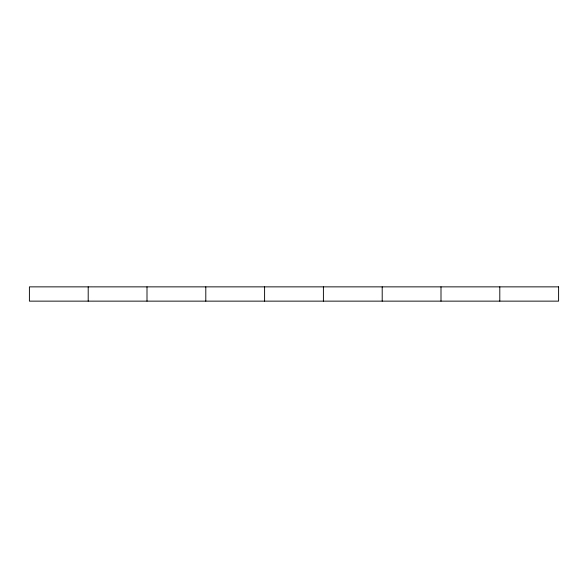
<?xml version="1.0" encoding="UTF-8"?>
<svg xmlns="http://www.w3.org/2000/svg" width="588" height="588" viewBox="0 0 588 588"><rect width="100%" height="100%" fill="white"/><g stroke="black" fill="none" stroke-linecap="round" stroke-linejoin="round"><path stroke-width="0.88" d="M499.8 286.863L499.8 301.137M441 286.863L441 301.137M382.2 286.863L382.2 301.137M323.4 286.863L323.4 301.137M264.6 286.863L264.6 301.137M205.8 286.863L205.8 301.137M147 286.863L147 301.137M88.2 286.863L88.2 301.137M558.6 286.863L29.4 286.863L29.4 301.137L558.6 301.137L558.6 286.863"/></g></svg>
